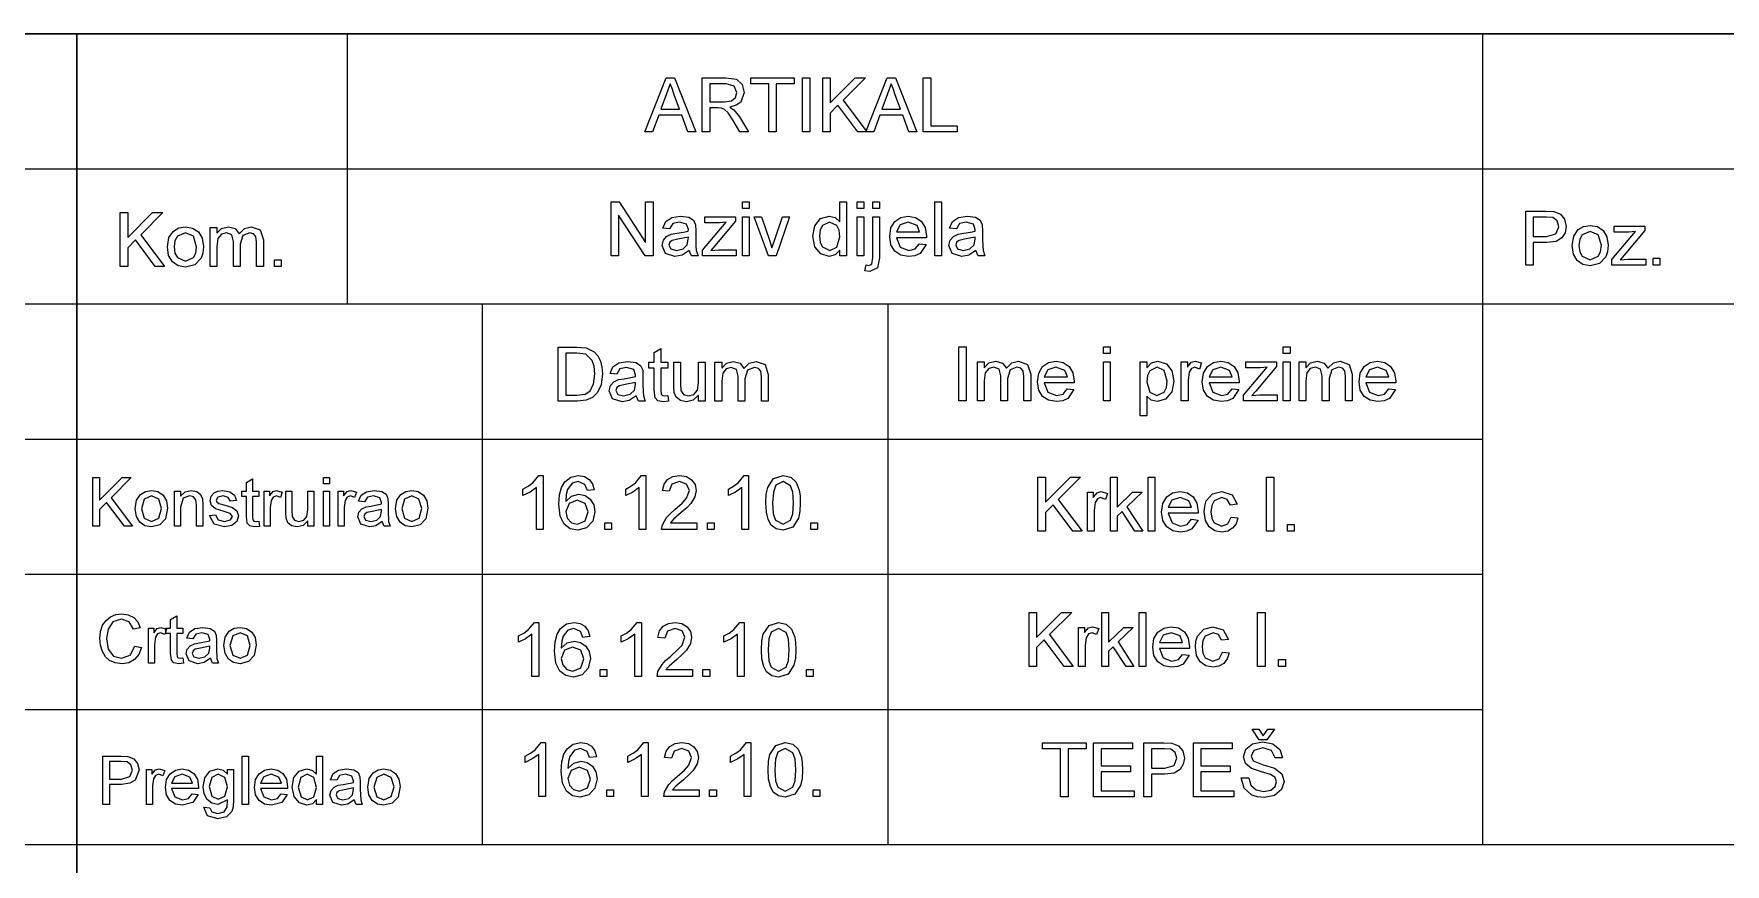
# Model space of a CAD drawing. Extents: x 0 to 297, y 0 to 420.
# Drawn here: x 231.56 to 269.98, y 19.88 to 38.74 of the extents above; entities that cross this region are included whole.
import ezdxf

# ---------------------------------------------------------------- set-up
doc = ezdxf.new("R2010")
doc.units = 0

msp = doc.modelspace()

# ---------------------------------------------------------------- linework, layer by layer
at = {"color": 3, "lineweight": 30}
msp.add_line((160.783, 38.743), (292, 38.743), dxfattribs=at)
at = {"lineweight": 30}
msp.add_line((232.532, 38.743), (232.532, 5), dxfattribs=at)
at = {"lineweight": 13, "ltscale": 0.153518}
msp.add_line((238.673, 38.743), (238.673, 32.602), dxfattribs=at)
at = {"lineweight": 13, "ltscale": 0.460554}
msp.add_line((264.464, 38.743), (264.464, 20.321), dxfattribs=at)
at = {"lineweight": 13}
for p, q in [((160.783, 35.673), (292, 35.673)), ((292, 32.602), (160.783, 32.602)), ((160.783, 29.532), (264.464, 29.532)), ((160.783, 26.462), (264.464, 26.462)), ((160.783, 23.391), (264.464, 23.391)), ((160.783, 20.321), (292, 20.321))]:
    msp.add_line(p, q, dxfattribs=at)
at = {"lineweight": 13, "ltscale": 0.307036}
for p, q in [((241.743, 32.602), (241.743, 20.321)), ((250.954, 32.602), (250.954, 20.321))]:
    msp.add_line(p, q, dxfattribs=at)
at = {"lineweight": 13}
for points in [[(245.434, 36.517), (245.921, 37.743), (246.108, 37.743), (246.595, 36.517), (246.415, 36.517), (246.277, 36.892), (245.752, 36.892), (245.614, 36.517)], [(246.741, 36.517), (246.741, 37.743), (247.276, 37.743), (247.515, 37.71), (247.646, 37.594), (247.694, 37.411), (247.614, 37.192), (247.511, 37.12), (247.364, 37.079), (247.458, 37.018), (247.587, 36.853), (247.791, 36.517), (247.595, 36.517), (247.44, 36.774), (247.328, 36.944), (247.249, 37.026), (247.178, 37.057), (247.091, 37.062), (246.911, 37.062), (246.911, 36.517)], [(248.251, 36.517), (248.251, 37.607), (247.842, 37.607), (247.842, 37.743), (248.83, 37.743), (248.83, 37.607), (248.421, 37.607), (248.421, 36.517)], [(249.017, 36.517), (249.017, 37.743), (249.188, 37.743), (249.188, 36.517)], [(249.477, 36.517), (249.477, 37.743), (249.647, 37.743), (249.647, 37.176), (250.215, 37.743), (250.448, 37.743), (249.942, 37.238), (250.482, 36.517), (250.273, 36.517), (249.823, 37.119), (249.647, 36.943), (249.647, 36.517)], [(250.455, 36.517), (250.941, 37.743), (251.129, 37.743), (251.615, 36.517), (251.435, 36.517), (251.298, 36.892), (250.772, 36.892), (250.635, 36.517)], [(251.761, 36.517), (251.761, 37.743), (251.932, 37.743), (251.932, 36.654), (252.528, 36.654), (252.528, 36.517)], [(245.802, 37.028), (246.227, 37.028), (246.106, 37.359), (246.054, 37.498), (246.015, 37.607), (245.931, 37.38)], [(246.911, 37.198), (247.245, 37.198), (247.408, 37.222), (247.495, 37.296), (247.524, 37.406), (247.466, 37.551), (247.283, 37.607), (246.911, 37.607)], [(250.822, 37.028), (251.247, 37.028), (251.126, 37.359), (251.075, 37.498), (251.035, 37.607), (250.952, 37.38)], [(233.518, 33.457), (233.518, 34.683), (233.689, 34.683), (233.689, 34.116), (234.256, 34.683), (234.489, 34.683), (233.984, 34.178), (234.523, 33.457), (234.315, 33.457), (233.865, 34.059), (233.689, 33.883), (233.689, 33.457)], [(244.671, 33.7), (244.671, 34.926), (244.851, 34.926), (245.454, 34), (245.454, 34.926), (245.624, 34.926), (245.624, 33.7), (245.444, 33.7), (244.841, 34.626), (244.841, 33.7)], [(246.442, 33.819), (246.281, 33.714), (246.121, 33.683), (245.904, 33.754), (245.829, 33.935), (245.857, 34.054), (245.932, 34.139), (246.036, 34.188), (246.165, 34.211), (246.318, 34.234), (246.424, 34.262), (246.425, 34.299), (246.384, 34.419), (246.22, 34.466), (246.07, 34.433), (245.999, 34.313), (245.846, 34.33), (245.912, 34.482), (246.046, 34.571), (246.249, 34.603), (246.435, 34.576), (246.54, 34.508), (246.587, 34.404), (246.595, 34.27), (246.595, 34.08), (246.597, 33.915), (246.605, 33.819), (246.646, 33.7), (246.493, 33.7)], [(246.748, 33.7), (246.748, 33.828), (247.286, 34.466), (247.131, 34.449), (246.799, 34.449), (246.799, 34.586), (247.497, 34.586), (247.497, 34.484), (247.025, 33.924), (246.936, 33.819), (247.119, 33.836), (247.514, 33.836), (247.514, 33.7)], [(247.651, 34.773), (247.651, 34.926), (247.804, 34.926), (247.804, 34.773)], [(247.651, 33.7), (247.651, 34.586), (247.804, 34.586), (247.804, 33.7)], [(248.244, 33.7), (247.923, 34.586), (248.085, 34.586), (248.267, 34.055), (248.323, 33.877), (248.378, 34.045), (248.561, 34.586), (248.723, 34.586), (248.423, 33.7)], [(249.864, 33.7), (249.864, 33.829), (249.763, 33.72), (249.623, 33.683), (249.433, 33.741), (249.299, 33.903), (249.251, 34.142), (249.295, 34.381), (249.426, 34.545), (249.622, 34.603), (249.763, 34.566), (249.864, 34.469), (249.864, 34.926), (250.017, 34.926), (250.017, 33.7)], [(250.256, 34.773), (250.256, 34.926), (250.409, 34.926), (250.409, 34.773)], [(250.256, 33.7), (250.256, 34.586), (250.409, 34.586), (250.409, 33.7)], [(250.433, 33.359), (250.461, 33.491), (250.528, 33.479), (250.592, 33.509), (250.613, 33.66), (250.613, 34.586), (250.767, 34.586), (250.767, 33.653), (250.725, 33.426), (250.548, 33.343)], [(250.613, 34.773), (250.613, 34.926), (250.767, 34.926), (250.767, 34.773)], [(251.677, 33.973), (251.828, 33.956), (251.689, 33.755), (251.573, 33.701), (251.429, 33.683), (251.251, 33.713), (251.115, 33.802), (251.027, 33.945), (250.998, 34.135), (251.028, 34.333), (251.116, 34.48), (251.251, 34.572), (251.421, 34.603), (251.586, 34.573), (251.717, 34.483), (251.804, 34.34), (251.832, 34.148), (251.832, 34.109), (251.151, 34.109), (251.238, 33.894), (251.432, 33.819), (251.58, 33.856)], [(252.02, 33.7), (252.02, 34.926), (252.173, 34.926), (252.173, 33.7)], [(252.956, 33.819), (252.795, 33.714), (252.635, 33.683), (252.419, 33.754), (252.343, 33.935), (252.372, 34.054), (252.447, 34.139), (252.551, 34.188), (252.68, 34.211), (252.832, 34.234), (252.938, 34.262), (252.939, 34.299), (252.899, 34.419), (252.735, 34.466), (252.585, 34.433), (252.514, 34.313), (252.36, 34.33), (252.427, 34.482), (252.561, 34.571), (252.764, 34.603), (252.95, 34.576), (253.055, 34.508), (253.102, 34.404), (253.11, 34.27), (253.11, 34.08), (253.112, 33.915), (253.12, 33.819), (253.161, 33.7), (253.007, 33.7)], [(265.447, 33.489), (265.447, 34.715), (265.901, 34.715), (266.085, 34.703), (266.233, 34.647), (266.33, 34.531), (266.366, 34.366), (266.342, 34.224), (266.27, 34.106), (266.135, 34.026), (265.922, 34), (265.617, 34), (265.617, 33.489)], [(265.617, 34.136), (265.92, 34.136), (266.133, 34.195), (266.196, 34.361), (266.159, 34.494), (266.061, 34.568), (265.917, 34.579), (265.617, 34.579)], [(234.591, 33.9), (234.625, 34.113), (234.726, 34.262), (234.851, 34.335), (235, 34.36), (235.164, 34.33), (235.294, 34.241), (235.38, 34.099), (235.408, 33.913), (235.396, 33.761), (235.358, 33.645), (235.211, 33.494), (235, 33.44), (234.835, 33.47), (234.704, 33.559), (234.619, 33.703)], [(234.744, 33.9), (234.763, 33.758), (234.817, 33.657), (235, 33.577), (235.182, 33.658), (235.237, 33.76), (235.255, 33.905), (235.182, 34.143), (235, 34.224), (234.817, 34.143), (234.763, 34.042)], [(235.562, 33.457), (235.562, 34.343), (235.715, 34.343), (235.715, 34.21), (235.823, 34.319), (235.976, 34.36), (236.133, 34.317), (236.219, 34.199), (236.341, 34.32), (236.495, 34.36), (236.699, 34.287), (236.771, 34.063), (236.771, 33.457), (236.617, 33.457), (236.617, 34.009), (236.603, 34.137), (236.55, 34.2), (236.46, 34.224), (236.305, 34.162), (236.243, 33.966), (236.243, 33.457), (236.09, 33.457), (236.09, 34.026), (236.053, 34.174), (235.933, 34.224), (235.817, 34.191), (235.739, 34.094), (235.715, 33.911), (235.715, 33.457)], [(249.404, 34.143), (249.422, 34.001), (249.474, 33.9), (249.637, 33.819), (249.798, 33.896), (249.864, 34.131), (249.847, 34.281), (249.797, 34.385), (249.63, 34.466), (249.469, 34.388), (249.421, 34.288)], [(251.151, 34.245), (251.679, 34.245), (251.619, 34.391), (251.42, 34.466), (251.235, 34.406)], [(266.503, 33.931), (266.536, 34.144), (266.637, 34.294), (266.762, 34.367), (266.912, 34.391), (267.075, 34.362), (267.206, 34.272), (267.291, 34.131), (267.32, 33.944), (267.307, 33.792), (267.269, 33.677), (267.122, 33.526), (266.912, 33.472), (266.746, 33.501), (266.616, 33.59), (266.531, 33.735)], [(266.656, 33.932), (266.674, 33.79), (266.729, 33.689), (266.912, 33.608), (267.094, 33.689), (267.148, 33.792), (267.167, 33.937), (267.093, 34.174), (266.912, 34.255), (266.729, 34.175), (266.674, 34.074)], [(267.405, 33.489), (267.405, 33.617), (267.943, 34.255), (267.788, 34.238), (267.456, 34.238), (267.456, 34.374), (268.154, 34.374), (268.154, 34.273), (267.681, 33.712), (267.593, 33.608), (267.776, 33.625), (268.171, 33.625), (268.171, 33.489)], [(246.425, 34.126), (246.187, 34.076), (246.06, 34.049), (246.002, 34.006), (245.982, 33.943), (246.026, 33.855), (246.155, 33.819), (246.304, 33.856), (246.4, 33.949), (246.424, 34.078)], [(252.939, 34.126), (252.701, 34.076), (252.574, 34.049), (252.517, 34.006), (252.497, 33.943), (252.541, 33.855), (252.669, 33.819), (252.819, 33.856), (252.915, 33.949), (252.938, 34.078)], [(237.026, 33.457), (237.026, 33.611), (237.179, 33.611), (237.179, 33.457)], [(268.342, 33.489), (268.342, 33.642), (268.495, 33.642), (268.495, 33.489)], [(243.47, 30.397), (243.47, 31.623), (243.888, 31.623), (244.105, 31.605), (244.283, 31.517), (244.367, 31.424), (244.427, 31.308), (244.463, 31.171), (244.474, 31.016), (244.442, 30.769), (244.359, 30.59), (244.249, 30.479), (244.103, 30.418), (243.908, 30.397)], [(245.956, 30.525), (245.973, 30.393), (245.859, 30.38), (245.732, 30.405), (245.668, 30.472), (245.649, 30.646), (245.649, 31.146), (245.53, 31.146), (245.53, 31.282), (245.649, 31.282), (245.649, 31.501), (245.803, 31.591), (245.803, 31.282), (245.956, 31.282), (245.956, 31.146), (245.803, 31.146), (245.803, 30.637), (245.811, 30.555), (245.837, 30.527), (245.889, 30.516)], [(252.566, 30.403), (252.566, 31.629), (252.736, 31.629), (252.736, 30.403)], [(255.853, 31.476), (255.853, 31.629), (256.006, 31.629), (256.006, 31.476)], [(259.939, 31.476), (259.939, 31.629), (260.092, 31.629), (260.092, 31.476)], [(243.64, 30.533), (243.894, 30.533), (244.079, 30.556), (244.186, 30.621), (244.273, 30.779), (244.304, 31.019), (244.289, 31.192), (244.243, 31.32), (244.094, 31.461), (243.89, 31.487), (243.64, 31.487)], [(245.241, 30.516), (245.08, 30.41), (244.92, 30.38), (244.703, 30.451), (244.628, 30.632), (244.656, 30.75), (244.731, 30.836), (244.835, 30.885), (244.964, 30.907), (245.117, 30.931), (245.223, 30.959), (245.224, 30.995), (245.183, 31.116), (245.019, 31.163), (244.869, 31.129), (244.798, 31.01), (244.645, 31.027), (244.711, 31.179), (244.845, 31.268), (245.048, 31.299), (245.234, 31.272), (245.339, 31.204), (245.387, 31.101), (245.394, 30.967), (245.394, 30.776), (245.397, 30.612), (245.404, 30.516), (245.445, 30.397), (245.292, 30.397)], [(246.654, 30.397), (246.654, 30.536), (246.537, 30.419), (246.383, 30.38), (246.243, 30.41), (246.145, 30.485), (246.101, 30.596), (246.092, 30.735), (246.092, 31.282), (246.245, 31.282), (246.245, 30.797), (246.254, 30.641), (246.313, 30.549), (246.424, 30.516), (246.548, 30.55), (246.63, 30.643), (246.654, 30.814), (246.654, 31.282), (246.807, 31.282), (246.807, 30.397)], [(247.029, 30.397), (247.029, 31.282), (247.182, 31.282), (247.182, 31.149), (247.29, 31.258), (247.443, 31.299), (247.6, 31.257), (247.686, 31.138), (247.808, 31.259), (247.962, 31.299), (248.166, 31.226), (248.238, 31.003), (248.238, 30.397), (248.084, 30.397), (248.084, 30.948), (248.07, 31.076), (248.017, 31.139), (247.927, 31.163), (247.771, 31.102), (247.71, 30.905), (247.71, 30.397), (247.556, 30.397), (247.556, 30.965), (247.52, 31.114), (247.4, 31.163), (247.284, 31.13), (247.206, 31.034), (247.182, 30.851), (247.182, 30.397)], [(252.992, 30.403), (252.992, 31.289), (253.145, 31.289), (253.145, 31.156), (253.253, 31.265), (253.406, 31.306), (253.563, 31.263), (253.649, 31.145), (253.771, 31.266), (253.925, 31.306), (254.129, 31.233), (254.201, 31.009), (254.201, 30.403), (254.048, 30.403), (254.048, 30.955), (254.033, 31.083), (253.98, 31.146), (253.89, 31.17), (253.735, 31.108), (253.673, 30.912), (253.673, 30.403), (253.52, 30.403), (253.52, 30.972), (253.483, 31.12), (253.364, 31.17), (253.247, 31.137), (253.169, 31.04), (253.145, 30.857), (253.145, 30.403)], [(255.033, 30.676), (255.184, 30.659), (255.045, 30.458), (254.929, 30.404), (254.785, 30.386), (254.607, 30.416), (254.471, 30.505), (254.383, 30.648), (254.354, 30.839), (254.384, 31.036), (254.472, 31.183), (254.607, 31.275), (254.777, 31.306), (254.942, 31.276), (255.073, 31.187), (255.16, 31.043), (255.188, 30.851), (255.188, 30.812), (254.507, 30.812), (254.594, 30.597), (254.788, 30.523), (254.936, 30.559)], [(254.507, 30.948), (255.035, 30.948), (254.975, 31.094), (254.776, 31.17), (254.591, 31.109)], [(255.853, 30.403), (255.853, 31.289), (256.006, 31.289), (256.006, 30.403)], [(256.687, 30.063), (256.687, 31.289), (256.84, 31.289), (256.84, 31.153), (256.946, 31.268), (257.089, 31.306), (257.283, 31.248), (257.41, 31.084), (257.453, 30.853), (257.405, 30.61), (257.264, 30.444), (257.071, 30.386), (256.937, 30.421), (256.84, 30.51), (256.84, 30.063)], [(256.84, 30.839), (256.907, 30.6), (257.067, 30.523), (257.232, 30.603), (257.283, 30.704), (257.3, 30.85), (257.233, 31.09), (257.074, 31.17), (256.911, 31.085), (256.858, 30.981)], [(257.623, 30.403), (257.623, 31.289), (257.76, 31.289), (257.76, 31.17), (257.849, 31.28), (257.939, 31.306), (258.083, 31.264), (258.034, 31.127), (257.933, 31.17), (257.852, 31.139), (257.8, 31.055), (257.777, 30.877), (257.777, 30.403)], [(258.779, 30.676), (258.93, 30.659), (258.791, 30.458), (258.675, 30.404), (258.531, 30.386), (258.354, 30.416), (258.217, 30.505), (258.129, 30.648), (258.1, 30.839), (258.13, 31.036), (258.218, 31.183), (258.353, 31.275), (258.523, 31.306), (258.688, 31.276), (258.82, 31.187), (258.906, 31.043), (258.935, 30.851), (258.934, 30.812), (258.253, 30.812), (258.34, 30.597), (258.534, 30.523), (258.682, 30.559)], [(258.253, 30.948), (258.781, 30.948), (258.721, 31.094), (258.522, 31.17), (258.337, 31.109)], [(259.037, 30.403), (259.037, 30.532), (259.575, 31.17), (259.42, 31.153), (259.088, 31.153), (259.088, 31.289), (259.786, 31.289), (259.786, 31.187), (259.313, 30.627), (259.225, 30.523), (259.408, 30.54), (259.803, 30.54), (259.803, 30.403)], [(259.939, 30.403), (259.939, 31.289), (260.092, 31.289), (260.092, 30.403)], [(260.297, 30.403), (260.297, 31.289), (260.45, 31.289), (260.45, 31.156), (260.558, 31.265), (260.711, 31.306), (260.868, 31.263), (260.954, 31.145), (261.076, 31.266), (261.23, 31.306), (261.434, 31.233), (261.506, 31.009), (261.506, 30.403), (261.353, 30.403), (261.353, 30.955), (261.338, 31.083), (261.285, 31.146), (261.195, 31.17), (261.04, 31.108), (260.978, 30.912), (260.978, 30.403), (260.825, 30.403), (260.825, 30.972), (260.788, 31.12), (260.668, 31.17), (260.552, 31.137), (260.474, 31.04), (260.45, 30.857), (260.45, 30.403)], [(262.338, 30.676), (262.489, 30.659), (262.35, 30.458), (262.234, 30.404), (262.09, 30.386), (261.912, 30.416), (261.775, 30.505), (261.688, 30.648), (261.659, 30.839), (261.688, 31.036), (261.777, 31.183), (261.912, 31.275), (262.082, 31.306), (262.247, 31.276), (262.378, 31.187), (262.465, 31.043), (262.493, 30.851), (262.493, 30.812), (261.812, 30.812), (261.899, 30.597), (262.093, 30.523), (262.241, 30.559)], [(261.812, 30.948), (262.34, 30.948), (262.279, 31.094), (262.081, 31.17), (261.896, 31.109)], [(245.224, 30.822), (244.986, 30.772), (244.859, 30.746), (244.801, 30.703), (244.781, 30.64), (244.825, 30.551), (244.954, 30.516), (245.103, 30.552), (245.199, 30.646), (245.223, 30.775)], [(232.896, 27.555), (232.896, 28.658), (233.049, 28.658), (233.049, 28.147), (233.56, 28.658), (233.77, 28.658), (233.315, 28.203), (233.8, 27.555), (233.613, 27.555), (233.208, 28.096), (233.049, 27.938), (233.049, 27.555)], [(236.665, 27.67), (236.68, 27.551), (236.578, 27.539), (236.463, 27.562), (236.406, 27.622), (236.389, 27.779), (236.389, 28.229), (236.282, 28.229), (236.282, 28.351), (236.389, 28.351), (236.389, 28.548), (236.527, 28.629), (236.527, 28.351), (236.665, 28.351), (236.665, 28.229), (236.527, 28.229), (236.527, 27.77), (236.534, 27.697), (236.558, 27.671), (236.605, 27.662)], [(238.136, 28.52), (238.136, 28.658), (238.273, 28.658), (238.273, 28.52)], [(243.128, 27.48), (242.974, 27.48), (242.974, 28.435), (242.829, 28.332), (242.668, 28.254), (242.668, 28.399), (242.788, 28.465), (242.893, 28.543), (243.029, 28.706), (243.128, 28.706)], [(244.286, 28.382), (244.132, 28.365), (244.075, 28.501), (243.923, 28.57), (243.786, 28.532), (243.682, 28.392), (243.65, 28.277), (243.638, 28.118), (243.772, 28.24), (243.938, 28.28), (244.078, 28.252), (244.196, 28.169), (244.276, 28.042), (244.303, 27.882), (244.252, 27.668), (244.114, 27.516), (243.915, 27.463), (243.742, 27.497), (243.605, 27.6), (243.515, 27.782), (243.485, 28.053), (243.5, 28.267), (243.544, 28.438), (243.619, 28.566), (243.755, 28.671), (243.932, 28.706), (244.066, 28.684), (244.173, 28.62), (244.248, 28.518)], [(245.46, 27.48), (245.307, 27.48), (245.307, 28.435), (245.162, 28.332), (245.001, 28.254), (245.001, 28.399), (245.121, 28.465), (245.226, 28.543), (245.362, 28.706), (245.46, 28.706)], [(246.618, 27.633), (246.618, 27.48), (245.818, 27.48), (245.835, 27.587), (245.929, 27.752), (246.009, 27.837), (246.12, 27.933), (246.283, 28.081), (246.382, 28.191), (246.448, 28.368), (246.386, 28.511), (246.223, 28.57), (246.053, 28.511), (245.988, 28.348), (245.835, 28.365), (245.872, 28.512), (245.953, 28.619), (246.072, 28.684), (246.226, 28.706), (246.381, 28.681), (246.5, 28.608), (246.576, 28.499), (246.601, 28.367), (246.574, 28.223), (246.483, 28.074), (246.396, 27.982), (246.263, 27.863), (246.087, 27.712), (246.018, 27.633)], [(247.793, 27.48), (247.64, 27.48), (247.64, 28.435), (247.495, 28.332), (247.333, 28.254), (247.333, 28.399), (247.454, 28.465), (247.558, 28.543), (247.695, 28.706), (247.793, 28.706)], [(248.185, 28.084), (248.196, 28.28), (248.229, 28.436), (248.359, 28.639), (248.577, 28.706), (248.75, 28.666), (248.871, 28.553), (248.941, 28.372), (248.961, 28.246), (248.968, 28.084), (248.957, 27.889), (248.925, 27.734), (248.795, 27.53), (248.577, 27.463), (248.421, 27.492), (248.304, 27.58), (248.238, 27.708), (248.198, 27.876)], [(248.338, 28.084), (248.355, 27.836), (248.407, 27.691), (248.577, 27.599), (248.746, 27.692), (248.798, 27.836), (248.815, 28.084), (248.798, 28.328), (248.748, 28.473), (248.575, 28.57), (248.409, 28.485), (248.356, 28.33)], [(254.364, 27.44), (254.364, 28.666), (254.534, 28.666), (254.534, 28.098), (255.102, 28.666), (255.334, 28.666), (254.829, 28.161), (255.368, 27.44), (255.16, 27.44), (254.71, 28.041), (254.534, 27.865), (254.534, 27.44)], [(256.015, 27.44), (256.015, 28.666), (256.169, 28.666), (256.169, 27.99), (256.517, 28.325), (256.731, 28.325), (256.388, 27.994), (256.748, 27.44), (256.568, 27.44), (256.277, 27.888), (256.169, 27.783), (256.169, 27.44)], [(256.867, 27.44), (256.867, 28.666), (257.02, 28.666), (257.02, 27.44)], [(259.557, 27.44), (259.557, 28.666), (259.727, 28.666), (259.727, 27.44)], [(233.861, 27.953), (233.892, 28.144), (233.983, 28.279), (234.095, 28.345), (234.23, 28.366), (234.377, 28.34), (234.494, 28.259), (234.571, 28.132), (234.597, 27.964), (234.551, 27.724), (234.419, 27.588), (234.23, 27.539), (234.08, 27.566), (233.963, 27.646), (233.887, 27.776)], [(233.999, 27.953), (234.065, 27.734), (234.23, 27.662), (234.393, 27.735), (234.459, 27.957), (234.393, 28.171), (234.23, 28.244), (234.065, 28.172)], [(234.75, 27.555), (234.75, 28.351), (234.888, 28.351), (234.888, 28.238), (234.991, 28.334), (235.132, 28.366), (235.259, 28.341), (235.346, 28.273), (235.386, 28.174), (235.393, 28.043), (235.393, 27.555), (235.255, 27.555), (235.255, 28.034), (235.24, 28.155), (235.186, 28.22), (235.094, 28.244), (234.949, 28.19), (234.888, 27.984), (234.888, 27.555)], [(235.547, 27.8), (235.684, 27.815), (235.746, 27.701), (235.887, 27.662), (236.023, 27.697), (236.067, 27.778), (236.016, 27.844), (235.878, 27.887), (235.681, 27.952), (235.592, 28.028), (235.562, 28.135), (235.586, 28.235), (235.651, 28.311), (235.735, 28.35), (235.85, 28.366), (236.011, 28.339), (236.114, 28.264), (236.159, 28.137), (236.021, 28.121), (235.973, 28.211), (235.86, 28.244), (235.737, 28.216), (235.7, 28.15), (235.715, 28.107), (235.763, 28.074), (235.874, 28.043), (236.07, 27.98), (236.169, 27.908), (236.205, 27.792), (236.166, 27.665), (236.053, 27.572), (235.886, 27.539), (235.65, 27.605)], [(236.787, 27.555), (236.787, 28.351), (236.91, 28.351), (236.91, 28.245), (236.99, 28.343), (237.071, 28.366), (237.201, 28.329), (237.157, 28.205), (237.066, 28.244), (236.993, 28.217), (236.946, 28.141), (236.925, 27.98), (236.925, 27.555)], [(237.783, 27.555), (237.783, 27.68), (237.678, 27.574), (237.54, 27.539), (237.413, 27.566), (237.326, 27.634), (237.286, 27.734), (237.278, 27.859), (237.278, 28.351), (237.416, 28.351), (237.416, 27.915), (237.424, 27.774), (237.476, 27.692), (237.576, 27.662), (237.688, 27.693), (237.762, 27.776), (237.783, 27.93), (237.783, 28.351), (237.921, 28.351), (237.921, 27.555)], [(238.136, 27.555), (238.136, 28.351), (238.273, 28.351), (238.273, 27.555)], [(238.473, 27.555), (238.473, 28.351), (238.595, 28.351), (238.595, 28.245), (238.675, 28.343), (238.756, 28.366), (238.886, 28.329), (238.842, 28.205), (238.751, 28.244), (238.678, 28.217), (238.632, 28.141), (238.61, 27.98), (238.61, 27.555)], [(239.468, 27.662), (239.324, 27.567), (239.18, 27.539), (238.985, 27.603), (238.917, 27.766), (238.943, 27.872), (239.01, 27.95), (239.104, 27.994), (239.22, 28.014), (239.452, 28.06), (239.453, 28.093), (239.416, 28.201), (239.269, 28.244), (239.134, 28.214), (239.07, 28.106), (238.932, 28.121), (238.992, 28.258), (239.112, 28.338), (239.295, 28.366), (239.462, 28.342), (239.557, 28.281), (239.6, 28.188), (239.606, 28.067), (239.606, 27.896), (239.615, 27.661), (239.652, 27.555), (239.514, 27.555)], [(239.775, 27.953), (239.805, 28.144), (239.896, 28.279), (240.008, 28.345), (240.143, 28.366), (240.29, 28.34), (240.407, 28.259), (240.484, 28.132), (240.51, 27.964), (240.465, 27.724), (240.332, 27.588), (240.143, 27.539), (239.994, 27.566), (239.876, 27.646), (239.8, 27.776)], [(239.913, 27.953), (239.978, 27.734), (240.143, 27.662), (240.307, 27.735), (240.372, 27.957), (240.306, 28.171), (240.143, 28.244), (239.978, 28.172)], [(243.638, 27.886), (243.673, 27.741), (243.767, 27.635), (243.903, 27.599), (244.081, 27.674), (244.149, 27.878), (244.082, 28.073), (243.897, 28.144), (243.714, 28.073)], [(255.488, 27.44), (255.488, 28.325), (255.624, 28.325), (255.624, 28.207), (255.713, 28.316), (255.803, 28.342), (255.947, 28.3), (255.898, 28.163), (255.797, 28.206), (255.716, 28.176), (255.664, 28.092), (255.641, 27.913), (255.641, 27.44)], [(257.853, 27.712), (258.003, 27.695), (257.864, 27.494), (257.748, 27.44), (257.605, 27.422), (257.427, 27.452), (257.29, 27.541), (257.202, 27.684), (257.173, 27.875), (257.203, 28.072), (257.291, 28.219), (257.426, 28.311), (257.596, 28.342), (257.761, 28.312), (257.893, 28.223), (257.979, 28.079), (258.008, 27.888), (258.007, 27.848), (257.327, 27.848), (257.413, 27.633), (257.607, 27.559), (257.755, 27.595)], [(257.327, 27.984), (257.854, 27.984), (257.794, 28.13), (257.595, 28.206), (257.41, 28.146)], [(258.757, 27.763), (258.91, 27.746), (258.867, 27.611), (258.787, 27.508), (258.677, 27.444), (258.544, 27.422), (258.381, 27.452), (258.254, 27.54), (258.171, 27.684), (258.144, 27.879), (258.156, 28.013), (258.191, 28.128), (258.334, 28.289), (258.543, 28.342), (258.777, 28.267), (258.893, 28.053), (258.74, 28.035), (258.668, 28.163), (258.544, 28.206), (258.366, 28.128), (258.314, 28.028), (258.297, 27.883), (258.314, 27.736), (258.364, 27.636), (258.539, 27.559), (258.683, 27.609)], [(239.453, 27.938), (239.239, 27.893), (239.125, 27.869), (239.073, 27.83), (239.055, 27.773), (239.094, 27.694), (239.21, 27.662), (239.345, 27.694), (239.431, 27.778), (239.452, 27.895)], [(244.524, 27.48), (244.524, 27.633), (244.677, 27.633), (244.677, 27.48)], [(246.857, 27.48), (246.857, 27.633), (247.01, 27.633), (247.01, 27.48)], [(249.207, 27.48), (249.207, 27.633), (249.36, 27.633), (249.36, 27.48)], [(260.034, 27.44), (260.034, 27.593), (260.187, 27.593), (260.187, 27.44)], [(233.853, 24.832), (234.006, 24.796), (233.944, 24.639), (233.846, 24.524), (233.717, 24.453), (233.562, 24.43), (233.404, 24.448), (233.279, 24.502), (233.183, 24.59), (233.113, 24.711), (233.071, 24.853), (233.057, 25.005), (233.072, 25.165), (233.12, 25.304), (233.197, 25.416), (233.3, 25.497), (233.423, 25.547), (233.557, 25.564), (233.703, 25.543), (233.825, 25.48), (233.917, 25.38), (233.976, 25.245), (233.823, 25.212), (233.72, 25.386), (233.55, 25.441), (233.353, 25.38), (233.242, 25.217), (233.21, 25.006), (233.249, 24.761), (233.37, 24.604), (233.547, 24.553), (233.744, 24.623)], [(234.941, 24.561), (234.956, 24.442), (234.854, 24.43), (234.739, 24.453), (234.682, 24.513), (234.665, 24.669), (234.665, 25.119), (234.558, 25.119), (234.558, 25.242), (234.665, 25.242), (234.665, 25.439), (234.803, 25.519), (234.803, 25.242), (234.941, 25.242), (234.941, 25.119), (234.803, 25.119), (234.803, 24.661), (234.81, 24.588), (234.834, 24.562), (234.881, 24.553)], [(243.027, 24.143), (242.873, 24.143), (242.873, 25.099), (242.728, 24.995), (242.567, 24.918), (242.567, 25.063), (242.687, 25.128), (242.792, 25.206), (242.928, 25.369), (243.027, 25.369)], [(244.184, 25.046), (244.031, 25.029), (243.974, 25.165), (243.822, 25.233), (243.685, 25.196), (243.58, 25.055), (243.549, 24.941), (243.537, 24.782), (243.671, 24.904), (243.837, 24.944), (243.977, 24.916), (244.095, 24.833), (244.175, 24.706), (244.201, 24.546), (244.151, 24.331), (244.013, 24.179), (243.814, 24.126), (243.641, 24.161), (243.504, 24.264), (243.414, 24.446), (243.384, 24.717), (243.399, 24.931), (243.443, 25.102), (243.517, 25.23), (243.654, 25.335), (243.831, 25.369), (243.965, 25.348), (244.072, 25.283), (244.147, 25.181)], [(245.359, 24.143), (245.206, 24.143), (245.206, 25.099), (245.061, 24.995), (244.9, 24.918), (244.9, 25.063), (245.02, 25.128), (245.124, 25.206), (245.261, 25.369), (245.359, 25.369)], [(246.517, 24.297), (246.517, 24.143), (245.717, 24.143), (245.734, 24.251), (245.828, 24.416), (245.908, 24.501), (246.019, 24.596), (246.182, 24.744), (246.281, 24.855), (246.347, 25.031), (246.284, 25.175), (246.122, 25.233), (245.952, 25.174), (245.887, 25.012), (245.734, 25.029), (245.771, 25.175), (245.851, 25.282), (245.971, 25.348), (246.125, 25.369), (246.28, 25.345), (246.399, 25.272), (246.475, 25.163), (246.5, 25.031), (246.473, 24.887), (246.382, 24.738), (246.295, 24.646), (246.162, 24.526), (245.986, 24.376), (245.917, 24.297)], [(247.692, 24.143), (247.539, 24.143), (247.539, 25.099), (247.394, 24.995), (247.232, 24.918), (247.232, 25.063), (247.353, 25.128), (247.457, 25.206), (247.593, 25.369), (247.692, 25.369)], [(248.084, 24.747), (248.095, 24.943), (248.128, 25.099), (248.258, 25.302), (248.475, 25.369), (248.649, 25.33), (248.77, 25.216), (248.84, 25.035), (248.86, 24.91), (248.867, 24.747), (248.856, 24.553), (248.824, 24.397), (248.694, 24.194), (248.475, 24.126), (248.32, 24.156), (248.203, 24.244), (248.137, 24.371), (248.097, 24.539)], [(254.163, 24.37), (254.163, 25.596), (254.333, 25.596), (254.333, 25.028), (254.901, 25.596), (255.133, 25.596), (254.628, 25.091), (255.167, 24.37), (254.959, 24.37), (254.509, 24.971), (254.333, 24.796), (254.333, 24.37)], [(255.814, 24.37), (255.814, 25.596), (255.968, 25.596), (255.968, 24.92), (256.316, 25.255), (256.53, 25.255), (256.187, 24.925), (256.547, 24.37), (256.367, 24.37), (256.077, 24.818), (255.968, 24.714), (255.968, 24.37)], [(256.666, 24.37), (256.666, 25.596), (256.819, 25.596), (256.819, 24.37)], [(259.356, 24.37), (259.356, 25.596), (259.527, 25.596), (259.527, 24.37)], [(234.16, 24.445), (234.16, 25.242), (234.282, 25.242), (234.282, 25.135), (234.362, 25.234), (234.443, 25.257), (234.573, 25.219), (234.529, 25.096), (234.438, 25.135), (234.365, 25.108), (234.319, 25.032), (234.297, 24.871), (234.297, 24.445)], [(235.569, 24.553), (235.424, 24.458), (235.28, 24.43), (235.086, 24.494), (235.018, 24.657), (235.043, 24.763), (235.111, 24.84), (235.204, 24.885), (235.32, 24.905), (235.553, 24.951), (235.554, 24.984), (235.517, 25.092), (235.37, 25.135), (235.235, 25.104), (235.171, 24.997), (235.033, 25.012), (235.093, 25.149), (235.213, 25.229), (235.396, 25.257), (235.563, 25.233), (235.658, 25.172), (235.7, 25.079), (235.707, 24.958), (235.707, 24.787), (235.716, 24.552), (235.753, 24.445), (235.615, 24.445)], [(235.875, 24.844), (235.906, 25.035), (235.997, 25.169), (236.109, 25.235), (236.244, 25.257), (236.391, 25.231), (236.508, 25.15), (236.585, 25.023), (236.611, 24.855), (236.565, 24.614), (236.433, 24.478), (236.244, 24.43), (236.094, 24.457), (235.977, 24.537), (235.901, 24.667)], [(236.013, 24.844), (236.079, 24.625), (236.244, 24.553), (236.407, 24.626), (236.473, 24.848), (236.407, 25.062), (236.244, 25.135), (236.079, 25.062)], [(248.237, 24.748), (248.254, 24.499), (248.306, 24.355), (248.475, 24.263), (248.645, 24.355), (248.697, 24.5), (248.714, 24.748), (248.697, 24.991), (248.647, 25.137), (248.474, 25.233), (248.308, 25.148), (248.255, 24.994)], [(255.287, 24.37), (255.287, 25.255), (255.423, 25.255), (255.423, 25.137), (255.512, 25.246), (255.602, 25.272), (255.746, 25.23), (255.697, 25.093), (255.596, 25.136), (255.515, 25.106), (255.463, 25.022), (255.44, 24.843), (255.44, 24.37)], [(257.652, 24.642), (257.802, 24.625), (257.663, 24.424), (257.547, 24.371), (257.404, 24.353), (257.226, 24.383), (257.089, 24.472), (257.001, 24.615), (256.972, 24.805), (257.002, 25.002), (257.09, 25.15), (257.225, 25.242), (257.395, 25.272), (257.56, 25.243), (257.692, 25.153), (257.778, 25.01), (257.807, 24.818), (257.806, 24.779), (257.126, 24.779), (257.212, 24.564), (257.407, 24.489), (257.555, 24.526)], [(257.126, 24.915), (257.653, 24.915), (257.593, 25.061), (257.394, 25.136), (257.209, 25.076)], [(258.556, 24.693), (258.709, 24.676), (258.667, 24.541), (258.586, 24.439), (258.476, 24.374), (258.343, 24.353), (258.18, 24.382), (258.053, 24.471), (257.97, 24.615), (257.943, 24.809), (257.955, 24.943), (257.99, 25.059), (258.133, 25.219), (258.342, 25.272), (258.576, 25.197), (258.692, 24.983), (258.539, 24.966), (258.467, 25.093), (258.343, 25.136), (258.165, 25.059), (258.113, 24.959), (258.096, 24.813), (258.113, 24.667), (258.163, 24.566), (258.338, 24.489), (258.483, 24.539)], [(235.554, 24.828), (235.34, 24.783), (235.225, 24.759), (235.174, 24.721), (235.155, 24.664), (235.195, 24.584), (235.311, 24.553), (235.445, 24.585), (235.532, 24.669), (235.553, 24.785)], [(243.537, 24.549), (243.572, 24.404), (243.666, 24.299), (243.802, 24.263), (243.98, 24.337), (244.048, 24.541), (243.981, 24.736), (243.796, 24.807), (243.613, 24.736)], [(244.423, 24.143), (244.423, 24.297), (244.576, 24.297), (244.576, 24.143)], [(246.756, 24.143), (246.756, 24.297), (246.909, 24.297), (246.909, 24.143)], [(249.105, 24.143), (249.105, 24.297), (249.259, 24.297), (249.259, 24.143)], [(259.833, 24.37), (259.833, 24.523), (259.986, 24.523), (259.986, 24.37)], [(259.479, 22.789), (259.59, 22.942), (259.743, 22.942), (259.565, 22.704), (259.394, 22.704), (259.233, 22.942), (259.386, 22.942)], [(233.121, 21.229), (233.121, 22.332), (233.53, 22.332), (233.695, 22.322), (233.829, 22.271), (233.915, 22.167), (233.948, 22.019), (233.862, 21.785), (233.74, 21.713), (233.548, 21.689), (233.274, 21.689), (233.274, 21.229)], [(236.292, 21.229), (236.292, 22.332), (236.43, 22.332), (236.43, 21.229)], [(237.977, 21.229), (237.977, 21.345), (237.886, 21.247), (237.76, 21.214), (237.589, 21.266), (237.469, 21.412), (237.426, 21.627), (237.465, 21.842), (237.583, 21.99), (237.76, 22.041), (237.887, 22.008), (237.977, 21.921), (237.977, 22.332), (238.115, 22.332), (238.115, 21.229)], [(243.178, 21.414), (243.025, 21.414), (243.025, 22.369), (242.88, 22.266), (242.718, 22.188), (242.718, 22.333), (242.839, 22.398), (242.943, 22.476), (243.079, 22.64), (243.178, 22.64)], [(244.336, 22.316), (244.183, 22.299), (244.125, 22.435), (243.973, 22.503), (243.837, 22.466), (243.732, 22.326), (243.701, 22.211), (243.689, 22.052), (243.823, 22.174), (243.989, 22.214), (244.129, 22.186), (244.247, 22.103), (244.326, 21.976), (244.353, 21.816), (244.303, 21.601), (244.165, 21.449), (243.965, 21.396), (243.793, 21.431), (243.656, 21.534), (243.566, 21.716), (243.536, 21.987), (243.551, 22.201), (243.595, 22.372), (243.669, 22.5), (243.806, 22.605), (243.983, 22.64), (244.116, 22.618), (244.224, 22.554), (244.299, 22.451)], [(245.511, 21.414), (245.358, 21.414), (245.358, 22.369), (245.213, 22.266), (245.051, 22.188), (245.051, 22.333), (245.172, 22.398), (245.276, 22.476), (245.412, 22.64), (245.511, 22.64)], [(246.669, 21.567), (246.669, 21.414), (245.869, 21.414), (245.885, 21.521), (245.979, 21.686), (246.059, 21.771), (246.17, 21.866), (246.334, 22.015), (246.432, 22.125), (246.499, 22.301), (246.436, 22.445), (246.273, 22.503), (246.103, 22.445), (246.039, 22.282), (245.886, 22.299), (245.923, 22.445), (246.003, 22.552), (246.122, 22.618), (246.276, 22.64), (246.432, 22.615), (246.551, 22.542), (246.627, 22.433), (246.652, 22.301), (246.624, 22.157), (246.533, 22.008), (246.447, 21.916), (246.314, 21.796), (246.138, 21.646), (246.068, 21.567)], [(247.844, 21.414), (247.691, 21.414), (247.691, 22.369), (247.545, 22.266), (247.384, 22.188), (247.384, 22.333), (247.505, 22.398), (247.609, 22.476), (247.745, 22.64), (247.844, 22.64)], [(248.235, 22.017), (248.246, 22.213), (248.279, 22.369), (248.41, 22.572), (248.627, 22.64), (248.801, 22.6), (248.921, 22.486), (248.992, 22.305), (249.012, 22.18), (249.019, 22.017), (249.008, 21.823), (248.975, 21.667), (248.846, 21.464), (248.627, 21.396), (248.472, 21.426), (248.354, 21.514), (248.288, 21.641), (248.249, 21.809)], [(248.389, 22.018), (248.406, 21.77), (248.457, 21.625), (248.627, 21.533), (248.797, 21.626), (248.848, 21.77), (248.865, 22.018), (248.849, 22.262), (248.799, 22.407), (248.625, 22.503), (248.46, 22.418), (248.407, 22.264)], [(254.882, 21.409), (254.882, 22.499), (254.473, 22.499), (254.473, 22.635), (255.461, 22.635), (255.461, 22.499), (255.052, 22.499), (255.052, 21.409)], [(255.631, 21.409), (255.631, 22.635), (256.517, 22.635), (256.517, 22.499), (255.801, 22.499), (255.801, 22.108), (256.466, 22.108), (256.466, 21.971), (255.801, 21.971), (255.801, 21.546), (256.551, 21.546), (256.551, 21.409)], [(256.772, 21.409), (256.772, 22.635), (257.226, 22.635), (257.41, 22.624), (257.558, 22.568), (257.655, 22.451), (257.692, 22.287), (257.667, 22.145), (257.595, 22.027), (257.46, 21.947), (257.247, 21.92), (256.942, 21.92), (256.942, 21.409)], [(256.942, 22.057), (257.245, 22.057), (257.458, 22.116), (257.521, 22.282), (257.484, 22.415), (257.386, 22.488), (257.242, 22.499), (256.942, 22.499)], [(257.896, 21.409), (257.896, 22.635), (258.781, 22.635), (258.781, 22.499), (258.066, 22.499), (258.066, 22.108), (258.73, 22.108), (258.73, 21.971), (258.066, 21.971), (258.066, 21.546), (258.815, 21.546), (258.815, 21.409)], [(258.986, 21.835), (259.156, 21.835), (259.204, 21.672), (259.32, 21.568), (259.498, 21.529), (259.653, 21.559), (259.753, 21.641), (259.786, 21.747), (259.754, 21.843), (259.651, 21.913), (259.446, 21.974), (259.217, 22.05), (259.081, 22.164), (259.037, 22.316), (259.089, 22.489), (259.242, 22.611), (259.465, 22.652), (259.703, 22.61), (259.862, 22.484), (259.922, 22.295), (259.752, 22.295), (259.672, 22.46), (259.471, 22.516), (259.27, 22.462), (259.207, 22.331), (259.252, 22.221), (259.481, 22.133), (259.639, 22.091), (259.742, 22.055), (259.904, 21.931), (259.956, 21.757), (259.9, 21.574), (259.74, 21.44), (259.506, 21.392), (259.353, 21.405), (259.228, 21.444), (259.053, 21.6)], [(233.274, 21.811), (233.547, 21.811), (233.738, 21.865), (233.795, 22.014), (233.762, 22.134), (233.674, 22.2), (233.544, 22.21), (233.274, 22.21)], [(234.117, 21.229), (234.117, 22.026), (234.239, 22.026), (234.239, 21.919), (234.32, 22.018), (234.401, 22.041), (234.53, 22.003), (234.486, 21.88), (234.395, 21.919), (234.322, 21.892), (234.276, 21.816), (234.255, 21.655), (234.255, 21.229)], [(235.157, 21.474), (235.292, 21.459), (235.167, 21.278), (234.934, 21.214), (234.774, 21.241), (234.65, 21.321), (234.572, 21.449), (234.546, 21.621), (234.572, 21.798), (234.652, 21.931), (234.773, 22.014), (234.926, 22.041), (235.074, 22.014), (235.193, 21.934), (235.271, 21.805), (235.296, 21.632), (235.296, 21.597), (234.684, 21.597), (234.762, 21.404), (234.936, 21.337), (235.07, 21.369)], [(234.684, 21.72), (235.159, 21.72), (235.104, 21.851), (234.925, 21.919), (234.759, 21.864)], [(235.419, 21.168), (235.557, 21.153), (235.602, 21.067), (235.736, 21.03), (235.878, 21.067), (235.946, 21.168), (235.955, 21.337), (235.74, 21.229), (235.597, 21.259), (235.492, 21.347), (235.426, 21.477), (235.404, 21.631), (235.443, 21.841), (235.557, 21.989), (235.733, 22.041), (235.856, 22.011), (235.955, 21.919), (235.955, 22.026), (236.093, 22.026), (236.093, 21.338), (236.084, 21.18), (236.055, 21.075), (235.935, 20.953), (235.734, 20.908), (235.504, 20.972)], [(235.542, 21.64), (235.6, 21.421), (235.748, 21.352), (235.896, 21.421), (235.955, 21.636), (235.894, 21.847), (235.746, 21.919), (235.601, 21.849)], [(237.179, 21.474), (237.314, 21.459), (237.189, 21.278), (236.956, 21.214), (236.796, 21.241), (236.673, 21.321), (236.594, 21.449), (236.568, 21.621), (236.594, 21.798), (236.674, 21.931), (236.795, 22.014), (236.948, 22.041), (237.097, 22.014), (237.215, 21.934), (237.293, 21.805), (237.319, 21.632), (237.318, 21.597), (236.706, 21.597), (236.784, 21.404), (236.959, 21.337), (237.092, 21.369)], [(236.706, 21.72), (237.181, 21.72), (237.126, 21.851), (236.948, 21.919), (236.781, 21.864)], [(237.564, 21.627), (237.626, 21.409), (237.773, 21.337), (237.918, 21.406), (237.977, 21.617), (237.917, 21.846), (237.767, 21.919), (237.622, 21.849)], [(238.835, 21.337), (238.69, 21.242), (238.547, 21.214), (238.352, 21.278), (238.284, 21.441), (238.309, 21.547), (238.377, 21.624), (238.471, 21.669), (238.587, 21.689), (238.819, 21.735), (238.82, 21.768), (238.783, 21.876), (238.636, 21.919), (238.501, 21.888), (238.437, 21.781), (238.299, 21.796), (238.359, 21.933), (238.479, 22.013), (238.662, 22.041), (238.829, 22.017), (238.924, 21.956), (238.966, 21.863), (238.973, 21.742), (238.973, 21.571), (238.982, 21.336), (239.019, 21.229), (238.881, 21.229)], [(239.142, 21.628), (239.172, 21.819), (239.263, 21.953), (239.375, 22.019), (239.51, 22.041), (239.657, 22.014), (239.774, 21.934), (239.851, 21.807), (239.877, 21.639), (239.831, 21.398), (239.699, 21.262), (239.51, 21.214), (239.361, 21.241), (239.243, 21.32), (239.167, 21.451)], [(239.279, 21.628), (239.345, 21.409), (239.51, 21.337), (239.674, 21.41), (239.739, 21.632), (239.673, 21.846), (239.51, 21.919), (239.345, 21.846)], [(243.689, 21.82), (243.724, 21.674), (243.818, 21.569), (243.954, 21.533), (244.131, 21.608), (244.2, 21.811), (244.132, 22.006), (243.948, 22.078), (243.764, 22.006)], [(238.82, 21.612), (238.606, 21.567), (238.491, 21.543), (238.44, 21.505), (238.422, 21.448), (238.461, 21.368), (238.577, 21.337), (238.712, 21.369), (238.798, 21.453), (238.819, 21.569)], [(244.574, 21.414), (244.574, 21.567), (244.728, 21.567), (244.728, 21.414)], [(246.907, 21.414), (246.907, 21.567), (247.061, 21.567), (247.061, 21.414)], [(249.257, 21.414), (249.257, 21.567), (249.41, 21.567), (249.41, 21.414)]]:
    msp.add_lwpolyline(points, close=True, dxfattribs=at)

doc.saveas('drawing.dxf')
